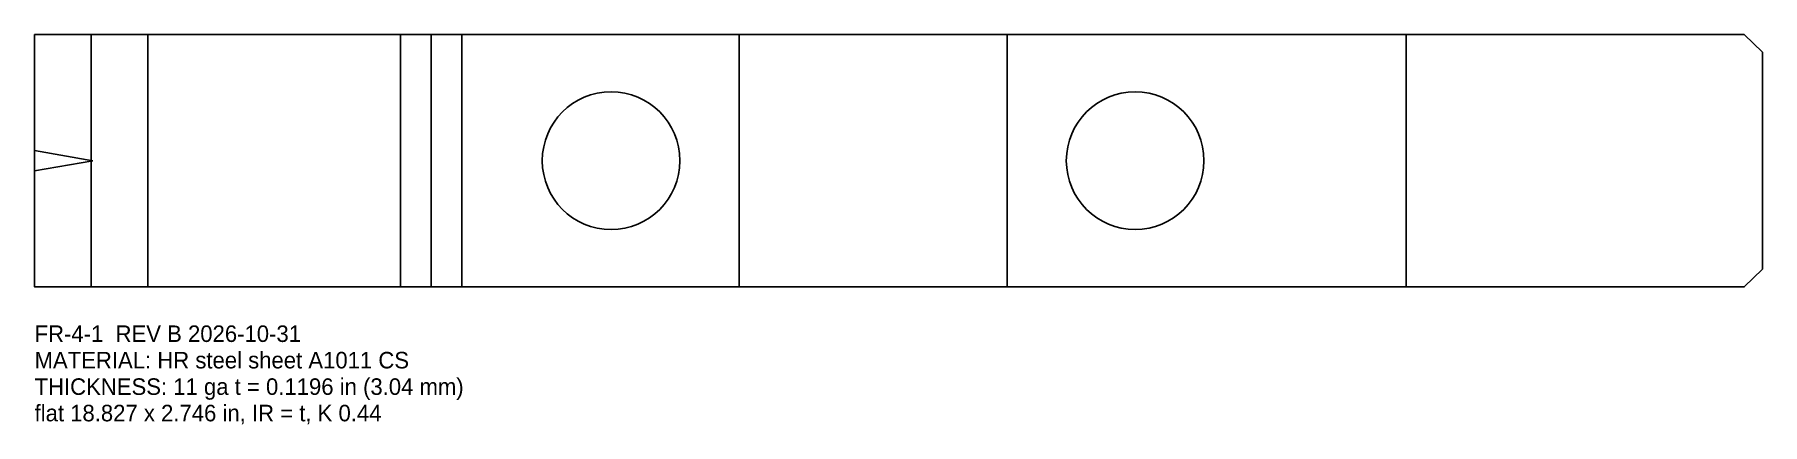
# Model space of a CAD drawing. Header units: inches. Extents: x 0 to 18.8, y -1.5 to 2.7.
import ezdxf

# ---------------------------------------------------------------- set-up
doc = ezdxf.new("R2010")
doc.units = ezdxf.units.IN
doc.header["$MEASUREMENT"] = 0
for name, color, linetype in [('BEND', 1, 'Continuous'), ('CUT', 7, 'Continuous'), ('NOTES', 5, 'Continuous')]:
    doc.layers.add(name, color=color, linetype=linetype)

msp = doc.modelspace()

# ---------------------------------------------------------------- linework, layer by layer
at = {"layer": 'BEND'}
for p, q in [((0, 0), (0, 2.746)), ((0.618, 0), (0.618, 2.746)), ((1.236, 0), (1.236, 2.746)), ((3.986, 0), (3.986, 2.746)), ((4.322, 0), (4.322, 2.746)), ((4.657, 0), (4.657, 2.746)), ((7.678, 0), (7.678, 2.746)), ((10.596, 0), (10.596, 2.746)), ((14.944, 0), (14.944, 2.746))]:
    msp.add_line(p, q, dxfattribs=at)
at = {"layer": 'CUT'}
msp.add_lwpolyline([(0.634, 1.373), (0, 1.484), (0, 2.746), (18.628, 2.746), (18.827, 2.554), (18.827, 0.192), (18.628, 0), (0, 0), (0, 1.261)], close=True, dxfattribs=at)
for centre in [(6.282, 1.373), (11.992, 1.373)]:
    msp.add_circle(centre, 0.75, dxfattribs=at)

# ---------------------------------------------------------------- texts
at = {"layer": 'NOTES'}
for s, p in [('FR-4-1  REV B 2026-10-31', (0, -0.6)), ('MATERIAL: HR steel sheet A1011 CS', (0, -0.888)), ('THICKNESS: 11 ga t = 0.1196 in (3.04 mm)', (0, -1.176)), ('flat 18.827 x 2.746 in, IR = t, K 0.44', (0, -1.464))]:
    msp.add_text(s, height=0.18, dxfattribs=at).set_placement(p)

doc.saveas('drawing.dxf')
